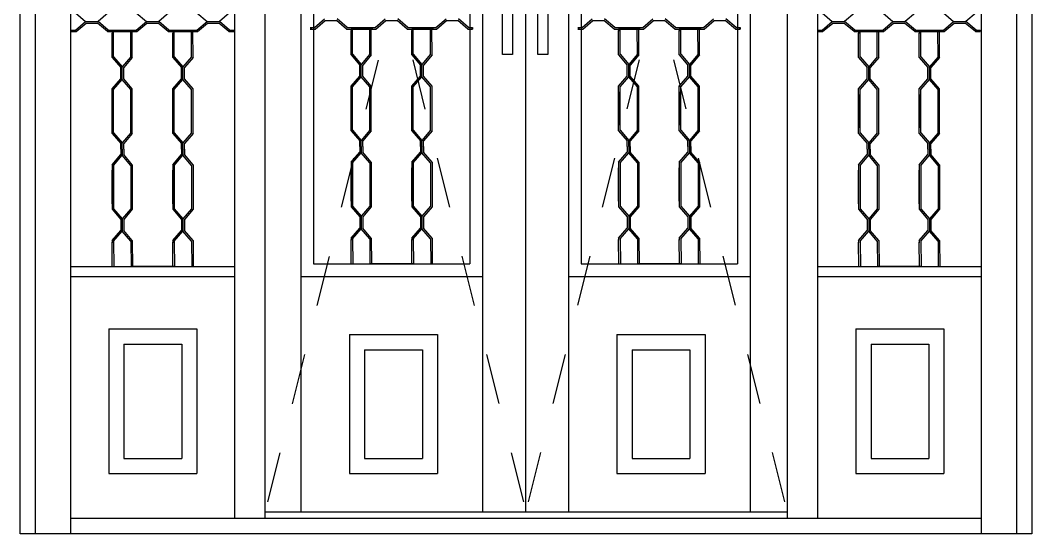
# Model space of a CAD drawing. Header units: millimetres. Extents: x 126.23 to 128.23, y 1328.67 to 1330.81.
# Drawn here: x 126.233 to 128.233, y 1328.667 to 1329.681 of the extents above; entities that cross this region are included whole.
import ezdxf

# ---------------------------------------------------------------- set-up
doc = ezdxf.new("R2010")
doc.units = ezdxf.units.MM
doc.header["$LTSCALE"] = 0.5
doc.linetypes.add('HIDDEN2', pattern=[0.1875, 0.125, -0.0625])
doc.layers.add('Gravia_Portas', color=1, linetype='Continuous')
doc.layers.add('Gravia_Portas_hidden2', color=1, linetype='HIDDEN2')

msp = doc.modelspace()

# ---------------------------------------------------------------- linework, layer by layer
at = {"layer": 'Gravia_Portas', "color": 2}
for p, q in [((126.2333, 1328.667), (126.2333, 1330.807)), ((128.2333, 1330.807), (128.2333, 1328.667)), ((128.2333, 1328.667), (126.2333, 1328.667))]:
    msp.add_line(p, q, dxfattribs=at)
at = {"layer": 'Gravia_Portas'}
for p, q in [((126.2633, 1328.667), (126.2633, 1330.807)), ((128.2033, 1330.807), (128.2033, 1328.667)), ((126.3333, 1328.667), (126.3333, 1330.767)), ((126.6573, 1328.697), (126.6573, 1330.767)), ((126.7173, 1328.697), (126.7173, 1330.767)), ((126.7883, 1330.767), (126.7883, 1328.7094)), ((127.1473, 1330.767), (127.1473, 1328.7094)), ((127.2323, 1330.767), (127.2323, 1328.7094)), ((127.3173, 1330.767), (127.3173, 1328.7094)), ((127.6763, 1330.767), (127.6763, 1328.7094)), ((127.7493, 1330.767), (127.7493, 1328.697)), ((127.8093, 1330.767), (127.8093, 1328.697)), ((128.1333, 1330.767), (128.1333, 1328.667)), ((126.8133, 1330.664), (126.8133, 1329.2)), ((127.1223, 1330.664), (127.1223, 1329.2)), ((127.3423, 1330.664), (127.3423, 1329.2)), ((127.6513, 1330.664), (127.6513, 1329.2)), ((127.1868, 1329.6136), (127.1868, 1329.7636)), ((127.2068, 1329.7636), (127.2068, 1329.6136)), ((127.2564, 1329.6136), (127.2564, 1329.7636)), ((127.2764, 1329.7636), (127.2764, 1329.6136)), ((126.3426, 1329.696), (126.3626, 1329.679)), ((126.4071, 1329.696), (126.3871, 1329.679)), ((126.4626, 1329.696), (126.4826, 1329.679)), ((126.5271, 1329.696), (126.5071, 1329.679)), ((126.5826, 1329.696), (126.6026, 1329.679)), ((126.6471, 1329.696), (126.6271, 1329.679)), ((126.8151, 1329.667), (126.8351, 1329.684)), ((126.8163, 1329.664), (126.8363, 1329.681)), ((126.8363, 1329.681), (126.8473, 1329.681)), ((126.8473, 1329.681), (126.8583, 1329.681)), ((126.8783, 1329.664), (126.8583, 1329.681)), ((126.8796, 1329.667), (126.8596, 1329.684)), ((126.9351, 1329.667), (126.9551, 1329.684)), ((126.9363, 1329.664), (126.9563, 1329.681)), ((126.9563, 1329.681), (126.9673, 1329.681)), ((126.9673, 1329.681), (126.9783, 1329.681)), ((126.9983, 1329.664), (126.9783, 1329.681)), ((126.9996, 1329.667), (126.9796, 1329.684)), ((127.0551, 1329.667), (127.0751, 1329.684)), ((127.0563, 1329.664), (127.0763, 1329.681)), ((127.0763, 1329.681), (127.0873, 1329.681)), ((127.0873, 1329.681), (127.0983, 1329.681)), ((127.1183, 1329.664), (127.0983, 1329.681)), ((127.1196, 1329.667), (127.0996, 1329.684)), ((127.3441, 1329.667), (127.3641, 1329.684)), ((127.3453, 1329.664), (127.3653, 1329.681)), ((127.3653, 1329.681), (127.3763, 1329.681)), ((127.3763, 1329.681), (127.3873, 1329.681)), ((127.4073, 1329.664), (127.3873, 1329.681)), ((127.4086, 1329.667), (127.3886, 1329.684)), ((127.4641, 1329.667), (127.4841, 1329.684)), ((127.4653, 1329.664), (127.4853, 1329.681)), ((127.4853, 1329.681), (127.4963, 1329.681)), ((127.4963, 1329.681), (127.5073, 1329.681)), ((127.5273, 1329.664), (127.5073, 1329.681)), ((127.5286, 1329.667), (127.5086, 1329.684)), ((127.5841, 1329.667), (127.6041, 1329.684)), ((127.5853, 1329.664), (127.6053, 1329.681)), ((127.6053, 1329.681), (127.6163, 1329.681)), ((127.6163, 1329.681), (127.6273, 1329.681)), ((127.6473, 1329.664), (127.6273, 1329.681)), ((127.6486, 1329.667), (127.6286, 1329.684)), ((127.8186, 1329.696), (127.8386, 1329.679)), ((127.8831, 1329.696), (127.8631, 1329.679)), ((127.9386, 1329.696), (127.9586, 1329.679)), ((128.0031, 1329.696), (127.9831, 1329.679)), ((128.0586, 1329.696), (128.0786, 1329.679)), ((128.1231, 1329.696), (128.1031, 1329.679)), ((126.3343, 1329.662), (126.3426, 1329.662)), ((126.3426, 1329.662), (126.3626, 1329.679)), ((126.3438, 1329.659), (126.3638, 1329.676)), ((126.3626, 1329.679), (126.3748, 1329.679)), ((126.3626, 1329.679), (126.3748, 1329.679)), ((126.3638, 1329.676), (126.3748, 1329.676)), ((126.3748, 1329.679), (126.3871, 1329.679)), ((126.3748, 1329.679), (126.3871, 1329.679)), ((126.3748, 1329.676), (126.3858, 1329.676)), ((126.4058, 1329.659), (126.3858, 1329.676)), ((126.4071, 1329.662), (126.3871, 1329.679)), ((126.4071, 1329.662), (126.4626, 1329.662)), ((126.4626, 1329.662), (126.4826, 1329.679)), ((126.4638, 1329.659), (126.4838, 1329.676)), ((126.4826, 1329.679), (126.4948, 1329.679)), ((126.4826, 1329.679), (126.4948, 1329.679)), ((126.4838, 1329.676), (126.4948, 1329.676)), ((126.4948, 1329.679), (126.5071, 1329.679)), ((126.4948, 1329.679), (126.5071, 1329.679)), ((126.4948, 1329.676), (126.5058, 1329.676)), ((126.5258, 1329.659), (126.5058, 1329.676)), ((126.5271, 1329.662), (126.5071, 1329.679)), ((126.5271, 1329.662), (126.5826, 1329.662)), ((126.5826, 1329.662), (126.6026, 1329.679)), ((126.5838, 1329.659), (126.6038, 1329.676)), ((126.6026, 1329.679), (126.6148, 1329.679)), ((126.6026, 1329.679), (126.6148, 1329.679)), ((126.6038, 1329.676), (126.6148, 1329.676)), ((126.6148, 1329.679), (126.6271, 1329.679)), ((126.6148, 1329.679), (126.6271, 1329.679)), ((126.6148, 1329.676), (126.6258, 1329.676)), ((126.6458, 1329.659), (126.6258, 1329.676)), ((126.6471, 1329.662), (126.6271, 1329.679)), ((126.6471, 1329.662), (126.6553, 1329.662)), ((126.6553, 1329.662), (126.6553, 1329.659)), ((126.8068, 1329.667), (126.8151, 1329.667)), ((126.8098, 1329.664), (126.8068, 1329.664)), ((126.8068, 1329.664), (126.8163, 1329.664)), ((126.8783, 1329.664), (126.9363, 1329.664)), ((126.8796, 1329.667), (126.9351, 1329.667)), ((126.9273, 1329.664), (126.8873, 1329.664)), ((126.8873, 1329.664), (126.8873, 1329.66)), ((126.8874, 1329.613), (126.8873, 1329.661)), ((126.8904, 1329.6142), (126.8903, 1329.664)), ((126.9303, 1329.664), (126.8943, 1329.664)), ((126.9244, 1329.6142), (126.9243, 1329.664)), ((126.9274, 1329.613), (126.9273, 1329.664)), ((126.9983, 1329.664), (127.0563, 1329.664)), ((126.9996, 1329.667), (127.0551, 1329.667)), ((127.0473, 1329.664), (127.0073, 1329.664)), ((127.0073, 1329.664), (127.0073, 1329.66)), ((127.0074, 1329.613), (127.0073, 1329.661)), ((127.0503, 1329.664), (127.0093, 1329.664)), ((127.0104, 1329.6142), (127.0103, 1329.664)), ((127.0444, 1329.6142), (127.0443, 1329.664)), ((127.0474, 1329.613), (127.0473, 1329.664)), ((127.1183, 1329.664), (127.1278, 1329.664)), ((127.1196, 1329.667), (127.1278, 1329.667)), ((127.1278, 1329.664), (127.1258, 1329.664)), ((127.1278, 1329.667), (127.1278, 1329.664)), ((127.3358, 1329.667), (127.3441, 1329.667)), ((127.3388, 1329.664), (127.3358, 1329.664)), ((127.3358, 1329.664), (127.3453, 1329.664)), ((127.4073, 1329.664), (127.4653, 1329.664)), ((127.4086, 1329.667), (127.4641, 1329.667)), ((127.4563, 1329.664), (127.4163, 1329.664)), ((127.4163, 1329.664), (127.4163, 1329.66)), ((127.4164, 1329.613), (127.4163, 1329.661)), ((127.4194, 1329.6142), (127.4193, 1329.664)), ((127.4593, 1329.664), (127.4233, 1329.664)), ((127.4534, 1329.6142), (127.4533, 1329.664)), ((127.4564, 1329.613), (127.4563, 1329.664)), ((127.5273, 1329.664), (127.5853, 1329.664)), ((127.5286, 1329.667), (127.5841, 1329.667)), ((127.5763, 1329.664), (127.5363, 1329.664)), ((127.5363, 1329.664), (127.5363, 1329.66)), ((127.5364, 1329.613), (127.5363, 1329.661)), ((127.5793, 1329.664), (127.5383, 1329.664)), ((127.5394, 1329.6142), (127.5393, 1329.664)), ((127.5734, 1329.6142), (127.5733, 1329.664)), ((127.5764, 1329.613), (127.5763, 1329.664)), ((127.6473, 1329.664), (127.6568, 1329.664)), ((127.6486, 1329.667), (127.6568, 1329.667)), ((127.6568, 1329.664), (127.6548, 1329.664)), ((127.6568, 1329.667), (127.6568, 1329.664)), ((127.8103, 1329.662), (127.8186, 1329.662)), ((127.8186, 1329.662), (127.8386, 1329.679)), ((127.8198, 1329.659), (127.8398, 1329.676)), ((127.8386, 1329.679), (127.8508, 1329.679)), ((127.8386, 1329.679), (127.8508, 1329.679)), ((127.8398, 1329.676), (127.8508, 1329.676)), ((127.8508, 1329.679), (127.8631, 1329.679)), ((127.8508, 1329.679), (127.8631, 1329.679)), ((127.8508, 1329.676), (127.8618, 1329.676)), ((127.8818, 1329.659), (127.8618, 1329.676)), ((127.8831, 1329.662), (127.8631, 1329.679)), ((127.8831, 1329.662), (127.9386, 1329.662)), ((127.9386, 1329.662), (127.9586, 1329.679)), ((127.9398, 1329.659), (127.9598, 1329.676)), ((127.9586, 1329.679), (127.9708, 1329.679)), ((127.9586, 1329.679), (127.9708, 1329.679)), ((127.9598, 1329.676), (127.9708, 1329.676)), ((127.9708, 1329.679), (127.9831, 1329.679)), ((127.9708, 1329.679), (127.9831, 1329.679)), ((127.9708, 1329.676), (127.9818, 1329.676)), ((128.0018, 1329.659), (127.9818, 1329.676)), ((128.0031, 1329.662), (127.9831, 1329.679)), ((128.0031, 1329.662), (128.0586, 1329.662)), ((128.0586, 1329.662), (128.0786, 1329.679)), ((128.0598, 1329.659), (128.0798, 1329.676)), ((128.0786, 1329.679), (128.0908, 1329.679)), ((128.0786, 1329.679), (128.0908, 1329.679)), ((128.0798, 1329.676), (128.0908, 1329.676)), ((128.0908, 1329.679), (128.1031, 1329.679)), ((128.0908, 1329.679), (128.1031, 1329.679)), ((128.0908, 1329.676), (128.1018, 1329.676)), ((128.1218, 1329.659), (128.1018, 1329.676)), ((128.1231, 1329.662), (128.1031, 1329.679)), ((128.1231, 1329.662), (128.1313, 1329.662)), ((128.1313, 1329.662), (128.1313, 1329.659)), ((126.3373, 1329.659), (126.3343, 1329.659)), ((126.3343, 1329.659), (126.3438, 1329.659)), ((126.4058, 1329.659), (126.4638, 1329.659)), ((126.4548, 1329.659), (126.4148, 1329.659)), ((126.4148, 1329.659), (126.4148, 1329.655)), ((126.4149, 1329.608), (126.4148, 1329.656)), ((126.4179, 1329.6092), (126.4178, 1329.659)), ((126.4578, 1329.659), (126.4218, 1329.659)), ((126.4519, 1329.6092), (126.4518, 1329.659)), ((126.4549, 1329.608), (126.4548, 1329.659)), ((126.5258, 1329.659), (126.5838, 1329.659)), ((126.5748, 1329.659), (126.5348, 1329.659)), ((126.5348, 1329.659), (126.5348, 1329.655)), ((126.5349, 1329.608), (126.5348, 1329.656)), ((126.5778, 1329.659), (126.5368, 1329.659)), ((126.5379, 1329.6092), (126.5378, 1329.659)), ((126.5719, 1329.6092), (126.5718, 1329.659)), ((126.5749, 1329.608), (126.5748, 1329.659)), ((126.6458, 1329.659), (126.6553, 1329.659)), ((126.6553, 1329.659), (126.6533, 1329.659)), ((127.8133, 1329.659), (127.8103, 1329.659)), ((127.8103, 1329.659), (127.8198, 1329.659)), ((127.8818, 1329.659), (127.9398, 1329.659)), ((127.9308, 1329.659), (127.8908, 1329.659)), ((127.8908, 1329.659), (127.8908, 1329.655)), ((127.8909, 1329.608), (127.8908, 1329.656)), ((127.8939, 1329.6092), (127.8938, 1329.659)), ((127.9338, 1329.659), (127.8978, 1329.659)), ((127.9279, 1329.6092), (127.9278, 1329.659)), ((127.9309, 1329.608), (127.9308, 1329.659)), ((128.0018, 1329.659), (128.0598, 1329.659)), ((128.0508, 1329.659), (128.0108, 1329.659)), ((128.0108, 1329.659), (128.0108, 1329.655)), ((128.0109, 1329.608), (128.0108, 1329.656)), ((128.0538, 1329.659), (128.0128, 1329.659)), ((128.0139, 1329.6092), (128.0138, 1329.659)), ((128.0479, 1329.6092), (128.0478, 1329.659)), ((128.0509, 1329.608), (128.0508, 1329.659)), ((128.1218, 1329.659), (128.1313, 1329.659)), ((128.1313, 1329.659), (128.1293, 1329.659)), ((126.4149, 1329.608), (126.4319, 1329.588)), ((126.4179, 1329.6092), (126.4349, 1329.5892)), ((126.4519, 1329.6092), (126.4349, 1329.5892)), ((126.4549, 1329.608), (126.4379, 1329.588)), ((126.5349, 1329.608), (126.5519, 1329.588)), ((126.5379, 1329.6092), (126.5549, 1329.5892)), ((126.5719, 1329.6092), (126.5549, 1329.5892)), ((126.5749, 1329.608), (126.5579, 1329.588)), ((126.8874, 1329.613), (126.9044, 1329.593)), ((126.8904, 1329.6142), (126.9074, 1329.5942)), ((126.9244, 1329.6142), (126.9074, 1329.5942)), ((126.9274, 1329.613), (126.9104, 1329.593)), ((127.0074, 1329.613), (127.0244, 1329.593)), ((127.0104, 1329.6142), (127.0274, 1329.5942)), ((127.0444, 1329.6142), (127.0274, 1329.5942)), ((127.0474, 1329.613), (127.0304, 1329.593)), ((127.2068, 1329.6136), (127.1868, 1329.6136)), ((127.2764, 1329.6136), (127.2564, 1329.6136)), ((127.4164, 1329.613), (127.4334, 1329.593)), ((127.4194, 1329.6142), (127.4364, 1329.5942)), ((127.4534, 1329.6142), (127.4364, 1329.5942)), ((127.4564, 1329.613), (127.4394, 1329.593)), ((127.5364, 1329.613), (127.5534, 1329.593)), ((127.5394, 1329.6142), (127.5564, 1329.5942)), ((127.5734, 1329.6142), (127.5564, 1329.5942)), ((127.5764, 1329.613), (127.5594, 1329.593)), ((127.8909, 1329.608), (127.9079, 1329.588)), ((127.8939, 1329.6092), (127.9109, 1329.5892)), ((127.9279, 1329.6092), (127.9109, 1329.5892)), ((127.9309, 1329.608), (127.9139, 1329.588)), ((128.0109, 1329.608), (128.0279, 1329.588)), ((128.0139, 1329.6092), (128.0309, 1329.5892)), ((128.0479, 1329.6092), (128.0309, 1329.5892)), ((128.0509, 1329.608), (128.0339, 1329.588)), ((126.4319, 1329.577), (126.4319, 1329.588)), ((126.4349, 1329.577), (126.4349, 1329.5892)), ((126.4349, 1329.577), (126.4349, 1329.5892)), ((126.4379, 1329.577), (126.4379, 1329.588)), ((126.5519, 1329.577), (126.5519, 1329.588)), ((126.5549, 1329.577), (126.5549, 1329.5892)), ((126.5549, 1329.577), (126.5549, 1329.5892)), ((126.5579, 1329.577), (126.5579, 1329.588)), ((126.9044, 1329.582), (126.9044, 1329.593)), ((126.9044, 1329.571), (126.9044, 1329.582)), ((126.9074, 1329.582), (126.9074, 1329.5942)), ((126.9074, 1329.582), (126.9074, 1329.5942)), ((126.9074, 1329.5697), (126.9074, 1329.582)), ((126.9074, 1329.5697), (126.9074, 1329.582)), ((126.9104, 1329.582), (126.9104, 1329.593)), ((126.9104, 1329.571), (126.9104, 1329.582)), ((127.0244, 1329.582), (127.0244, 1329.593)), ((127.0244, 1329.571), (127.0244, 1329.582)), ((127.0274, 1329.582), (127.0274, 1329.5942)), ((127.0274, 1329.582), (127.0274, 1329.5942)), ((127.0274, 1329.5697), (127.0274, 1329.582)), ((127.0274, 1329.5697), (127.0274, 1329.582)), ((127.0304, 1329.582), (127.0304, 1329.593)), ((127.0304, 1329.571), (127.0304, 1329.582)), ((127.4334, 1329.582), (127.4334, 1329.593)), ((127.4334, 1329.571), (127.4334, 1329.582)), ((127.4364, 1329.582), (127.4364, 1329.5942)), ((127.4364, 1329.582), (127.4364, 1329.5942)), ((127.4364, 1329.5697), (127.4364, 1329.582)), ((127.4364, 1329.5697), (127.4364, 1329.582)), ((127.4394, 1329.582), (127.4394, 1329.593)), ((127.4394, 1329.571), (127.4394, 1329.582)), ((127.5534, 1329.582), (127.5534, 1329.593)), ((127.5534, 1329.571), (127.5534, 1329.582)), ((127.5564, 1329.582), (127.5564, 1329.5942)), ((127.5564, 1329.582), (127.5564, 1329.5942)), ((127.5564, 1329.5697), (127.5564, 1329.582)), ((127.5564, 1329.5697), (127.5564, 1329.582)), ((127.5594, 1329.582), (127.5594, 1329.593)), ((127.5594, 1329.571), (127.5594, 1329.582)), ((127.9079, 1329.577), (127.9079, 1329.588)), ((127.9109, 1329.577), (127.9109, 1329.5892)), ((127.9109, 1329.577), (127.9109, 1329.5892)), ((127.9139, 1329.577), (127.9139, 1329.588)), ((128.0279, 1329.577), (128.0279, 1329.588)), ((128.0309, 1329.577), (128.0309, 1329.5892)), ((128.0309, 1329.577), (128.0309, 1329.5892)), ((128.0339, 1329.577), (128.0339, 1329.588)), ((126.4149, 1329.546), (126.4319, 1329.566)), ((126.4179, 1329.5447), (126.4349, 1329.5647)), ((126.4319, 1329.566), (126.4319, 1329.577)), ((126.4349, 1329.5647), (126.4349, 1329.577)), ((126.4349, 1329.5647), (126.4349, 1329.577)), ((126.4519, 1329.5447), (126.4349, 1329.5647)), ((126.4379, 1329.566), (126.4379, 1329.577)), ((126.4549, 1329.546), (126.4379, 1329.566)), ((126.5349, 1329.546), (126.5519, 1329.566)), ((126.5379, 1329.5447), (126.5549, 1329.5647)), ((126.5519, 1329.566), (126.5519, 1329.577)), ((126.5549, 1329.5647), (126.5549, 1329.577)), ((126.5549, 1329.5647), (126.5549, 1329.577)), ((126.5719, 1329.5447), (126.5549, 1329.5647)), ((126.5579, 1329.566), (126.5579, 1329.577)), ((126.5749, 1329.546), (126.5579, 1329.566)), ((126.8874, 1329.551), (126.9044, 1329.571)), ((126.8904, 1329.5497), (126.9074, 1329.5697)), ((126.9244, 1329.5497), (126.9074, 1329.5697)), ((126.9274, 1329.551), (126.9104, 1329.571)), ((127.0074, 1329.551), (127.0244, 1329.571)), ((127.0104, 1329.5497), (127.0274, 1329.5697)), ((127.0444, 1329.5497), (127.0274, 1329.5697)), ((127.0474, 1329.551), (127.0304, 1329.571)), ((127.4164, 1329.551), (127.4334, 1329.571)), ((127.4194, 1329.5497), (127.4364, 1329.5697)), ((127.4534, 1329.5497), (127.4364, 1329.5697)), ((127.4564, 1329.551), (127.4394, 1329.571)), ((127.5364, 1329.551), (127.5534, 1329.571)), ((127.5394, 1329.5497), (127.5564, 1329.5697)), ((127.5734, 1329.5497), (127.5564, 1329.5697)), ((127.5764, 1329.551), (127.5594, 1329.571)), ((127.8909, 1329.546), (127.9079, 1329.566)), ((127.8939, 1329.5447), (127.9109, 1329.5647)), ((127.9079, 1329.566), (127.9079, 1329.577)), ((127.9109, 1329.5647), (127.9109, 1329.577)), ((127.9109, 1329.5647), (127.9109, 1329.577)), ((127.9279, 1329.5447), (127.9109, 1329.5647)), ((127.9139, 1329.566), (127.9139, 1329.577)), ((127.9309, 1329.546), (127.9139, 1329.566)), ((128.0109, 1329.546), (128.0279, 1329.566)), ((128.0139, 1329.5447), (128.0309, 1329.5647)), ((128.0279, 1329.566), (128.0279, 1329.577)), ((128.0309, 1329.5647), (128.0309, 1329.577)), ((128.0309, 1329.5647), (128.0309, 1329.577)), ((128.0479, 1329.5447), (128.0309, 1329.5647)), ((128.0339, 1329.566), (128.0339, 1329.577)), ((128.0509, 1329.546), (128.0339, 1329.566)), ((126.4149, 1329.458), (126.4149, 1329.546)), ((126.4179, 1329.4592), (126.4179, 1329.5447)), ((126.4519, 1329.4592), (126.4519, 1329.5447)), ((126.4549, 1329.458), (126.4549, 1329.546)), ((126.5349, 1329.458), (126.5349, 1329.546)), ((126.5379, 1329.4592), (126.5379, 1329.5447)), ((126.5719, 1329.4592), (126.5719, 1329.5447)), ((126.5749, 1329.458), (126.5749, 1329.546)), ((126.8874, 1329.463), (126.8874, 1329.551)), ((126.8904, 1329.4642), (126.8904, 1329.5497)), ((126.9244, 1329.4642), (126.9244, 1329.5497)), ((126.9274, 1329.463), (126.9274, 1329.551)), ((127.0074, 1329.463), (127.0074, 1329.551)), ((127.0104, 1329.4642), (127.0104, 1329.5497)), ((127.0444, 1329.4642), (127.0444, 1329.5497)), ((127.0474, 1329.463), (127.0474, 1329.551)), ((127.4164, 1329.463), (127.4164, 1329.551)), ((127.4194, 1329.4642), (127.4194, 1329.5497)), ((127.4534, 1329.4642), (127.4534, 1329.5497)), ((127.4564, 1329.463), (127.4564, 1329.551)), ((127.5364, 1329.463), (127.5364, 1329.551)), ((127.5394, 1329.4642), (127.5394, 1329.5497)), ((127.5734, 1329.4642), (127.5734, 1329.5497)), ((127.5764, 1329.463), (127.5764, 1329.551)), ((127.8909, 1329.458), (127.8909, 1329.546)), ((127.8939, 1329.4592), (127.8939, 1329.5447)), ((127.9279, 1329.4592), (127.9279, 1329.5447)), ((127.9309, 1329.458), (127.9309, 1329.546)), ((128.0109, 1329.458), (128.0109, 1329.546)), ((128.0139, 1329.4592), (128.0139, 1329.5447)), ((128.0479, 1329.4592), (128.0479, 1329.5447)), ((128.0509, 1329.458), (128.0509, 1329.546)), ((126.4149, 1329.535), (126.4149, 1329.469)), ((126.5349, 1329.535), (126.5349, 1329.469)), ((126.8874, 1329.54), (126.8874, 1329.474)), ((127.0074, 1329.54), (127.0074, 1329.474)), ((127.4164, 1329.54), (127.4164, 1329.474)), ((127.5364, 1329.54), (127.5364, 1329.474)), ((127.8909, 1329.535), (127.8909, 1329.469)), ((128.0109, 1329.535), (128.0109, 1329.469)), ((126.8874, 1329.463), (126.9044, 1329.443)), ((126.8904, 1329.4642), (126.9074, 1329.4442)), ((126.9244, 1329.4642), (126.9074, 1329.4442)), ((126.9274, 1329.463), (126.9104, 1329.443)), ((127.0074, 1329.463), (127.0244, 1329.443)), ((127.0104, 1329.4642), (127.0274, 1329.4442)), ((127.0444, 1329.4642), (127.0274, 1329.4442)), ((127.0474, 1329.463), (127.0304, 1329.443)), ((127.4164, 1329.463), (127.4334, 1329.443)), ((127.4194, 1329.4642), (127.4364, 1329.4442)), ((127.4534, 1329.4642), (127.4364, 1329.4442)), ((127.4564, 1329.463), (127.4394, 1329.443)), ((127.5364, 1329.463), (127.5534, 1329.443)), ((127.5394, 1329.4642), (127.5564, 1329.4442)), ((127.5734, 1329.4642), (127.5564, 1329.4442)), ((127.5764, 1329.463), (127.5594, 1329.443)), ((126.4149, 1329.458), (126.4319, 1329.438)), ((126.4179, 1329.4592), (126.4349, 1329.4392)), ((126.4519, 1329.4592), (126.4349, 1329.4392)), ((126.4549, 1329.458), (126.4379, 1329.438)), ((126.5349, 1329.458), (126.5519, 1329.438)), ((126.5379, 1329.4592), (126.5549, 1329.4392)), ((126.5719, 1329.4592), (126.5549, 1329.4392)), ((126.5749, 1329.458), (126.5579, 1329.438)), ((126.9044, 1329.432), (126.9044, 1329.443)), ((126.9074, 1329.432), (126.9074, 1329.4442)), ((126.9074, 1329.432), (126.9074, 1329.4442)), ((126.9104, 1329.432), (126.9104, 1329.443)), ((127.0244, 1329.432), (127.0244, 1329.443)), ((127.0274, 1329.432), (127.0274, 1329.4442)), ((127.0274, 1329.432), (127.0274, 1329.4442)), ((127.0304, 1329.432), (127.0304, 1329.443)), ((127.4334, 1329.432), (127.4334, 1329.443)), ((127.4364, 1329.432), (127.4364, 1329.4442)), ((127.4364, 1329.432), (127.4364, 1329.4442)), ((127.4394, 1329.432), (127.4394, 1329.443)), ((127.5534, 1329.432), (127.5534, 1329.443)), ((127.5564, 1329.432), (127.5564, 1329.4442)), ((127.5564, 1329.432), (127.5564, 1329.4442)), ((127.5594, 1329.432), (127.5594, 1329.443)), ((127.8909, 1329.458), (127.9079, 1329.438)), ((127.8939, 1329.4592), (127.9109, 1329.4392)), ((127.9279, 1329.4592), (127.9109, 1329.4392)), ((127.9309, 1329.458), (127.9139, 1329.438)), ((128.0109, 1329.458), (128.0279, 1329.438)), ((128.0139, 1329.4592), (128.0309, 1329.4392)), ((128.0479, 1329.4592), (128.0309, 1329.4392)), ((128.0509, 1329.458), (128.0339, 1329.438)), ((126.4319, 1329.427), (126.4319, 1329.438)), ((126.4319, 1329.427), (126.4319, 1329.416)), ((126.4349, 1329.427), (126.4349, 1329.4392)), ((126.4349, 1329.427), (126.4349, 1329.4392)), ((126.4349, 1329.427), (126.4349, 1329.4147)), ((126.4349, 1329.427), (126.4349, 1329.4147)), ((126.4379, 1329.427), (126.4379, 1329.438)), ((126.4379, 1329.427), (126.4379, 1329.416)), ((126.5519, 1329.427), (126.5519, 1329.438)), ((126.5519, 1329.427), (126.5519, 1329.416)), ((126.5549, 1329.427), (126.5549, 1329.4392)), ((126.5549, 1329.427), (126.5549, 1329.4392)), ((126.5549, 1329.427), (126.5549, 1329.4147)), ((126.5549, 1329.427), (126.5549, 1329.4147)), ((126.5579, 1329.427), (126.5579, 1329.438)), ((126.5579, 1329.427), (126.5579, 1329.416)), ((126.8874, 1329.401), (126.9044, 1329.421)), ((126.9044, 1329.432), (126.9044, 1329.421)), ((126.9074, 1329.432), (126.9074, 1329.4197)), ((126.9074, 1329.432), (126.9074, 1329.4197)), ((126.9104, 1329.432), (126.9104, 1329.421)), ((126.9274, 1329.401), (126.9104, 1329.421)), ((127.0074, 1329.401), (127.0244, 1329.421)), ((127.0244, 1329.432), (127.0244, 1329.421)), ((127.0274, 1329.432), (127.0274, 1329.4197)), ((127.0274, 1329.432), (127.0274, 1329.4197)), ((127.0304, 1329.432), (127.0304, 1329.421)), ((127.0474, 1329.401), (127.0304, 1329.421)), ((127.4164, 1329.401), (127.4334, 1329.421)), ((127.4334, 1329.432), (127.4334, 1329.421)), ((127.4364, 1329.432), (127.4364, 1329.4197)), ((127.4364, 1329.432), (127.4364, 1329.4197)), ((127.4394, 1329.432), (127.4394, 1329.421)), ((127.4564, 1329.401), (127.4394, 1329.421)), ((127.5364, 1329.401), (127.5534, 1329.421)), ((127.5534, 1329.432), (127.5534, 1329.421)), ((127.5564, 1329.432), (127.5564, 1329.4197)), ((127.5564, 1329.432), (127.5564, 1329.4197)), ((127.5594, 1329.432), (127.5594, 1329.421)), ((127.5764, 1329.401), (127.5594, 1329.421)), ((127.9079, 1329.427), (127.9079, 1329.438)), ((127.9079, 1329.427), (127.9079, 1329.416)), ((127.9109, 1329.427), (127.9109, 1329.4392)), ((127.9109, 1329.427), (127.9109, 1329.4392)), ((127.9109, 1329.427), (127.9109, 1329.4147)), ((127.9109, 1329.427), (127.9109, 1329.4147)), ((127.9139, 1329.427), (127.9139, 1329.438)), ((127.9139, 1329.427), (127.9139, 1329.416)), ((128.0279, 1329.427), (128.0279, 1329.438)), ((128.0279, 1329.427), (128.0279, 1329.416)), ((128.0309, 1329.427), (128.0309, 1329.4392)), ((128.0309, 1329.427), (128.0309, 1329.4392)), ((128.0309, 1329.427), (128.0309, 1329.4147)), ((128.0309, 1329.427), (128.0309, 1329.4147)), ((128.0339, 1329.427), (128.0339, 1329.438)), ((128.0339, 1329.427), (128.0339, 1329.416)), ((126.4149, 1329.396), (126.4319, 1329.416)), ((126.4179, 1329.3947), (126.4349, 1329.4147)), ((126.4519, 1329.3947), (126.4349, 1329.4147)), ((126.4549, 1329.396), (126.4379, 1329.416)), ((126.5349, 1329.396), (126.5519, 1329.416)), ((126.5379, 1329.3947), (126.5549, 1329.4147)), ((126.5719, 1329.3947), (126.5549, 1329.4147)), ((126.5749, 1329.396), (126.5579, 1329.416)), ((126.8874, 1329.401), (126.8874, 1329.313)), ((126.8904, 1329.3997), (126.9074, 1329.4197)), ((126.9244, 1329.3997), (126.9074, 1329.4197)), ((126.9274, 1329.401), (126.9274, 1329.313)), ((127.0074, 1329.401), (127.0074, 1329.313)), ((127.0104, 1329.3997), (127.0274, 1329.4197)), ((127.0444, 1329.3997), (127.0274, 1329.4197)), ((127.0474, 1329.401), (127.0474, 1329.313)), ((127.4164, 1329.401), (127.4164, 1329.313)), ((127.4194, 1329.3997), (127.4364, 1329.4197)), ((127.4534, 1329.3997), (127.4364, 1329.4197)), ((127.4564, 1329.401), (127.4564, 1329.313)), ((127.5364, 1329.401), (127.5364, 1329.313)), ((127.5394, 1329.3997), (127.5564, 1329.4197)), ((127.5734, 1329.3997), (127.5564, 1329.4197)), ((127.5764, 1329.401), (127.5764, 1329.313)), ((127.8909, 1329.396), (127.9079, 1329.416)), ((127.8939, 1329.3947), (127.9109, 1329.4147)), ((127.9279, 1329.3947), (127.9109, 1329.4147)), ((127.9309, 1329.396), (127.9139, 1329.416)), ((128.0109, 1329.396), (128.0279, 1329.416)), ((128.0139, 1329.3947), (128.0309, 1329.4147)), ((128.0479, 1329.3947), (128.0309, 1329.4147)), ((128.0509, 1329.396), (128.0339, 1329.416)), ((126.4149, 1329.396), (126.4149, 1329.308)), ((126.4149, 1329.319), (126.4149, 1329.385)), ((126.4179, 1329.3947), (126.4179, 1329.3092)), ((126.4519, 1329.3947), (126.4519, 1329.3092)), ((126.4549, 1329.396), (126.4549, 1329.308)), ((126.5349, 1329.396), (126.5349, 1329.308)), ((126.5349, 1329.319), (126.5349, 1329.385)), ((126.5379, 1329.3947), (126.5379, 1329.3092)), ((126.5719, 1329.3947), (126.5719, 1329.3092)), ((126.5749, 1329.396), (126.5749, 1329.308)), ((126.8874, 1329.324), (126.8874, 1329.39)), ((126.8904, 1329.3997), (126.8904, 1329.3142)), ((126.9244, 1329.3997), (126.9244, 1329.3142)), ((127.0074, 1329.324), (127.0074, 1329.39)), ((127.0104, 1329.3997), (127.0104, 1329.3142)), ((127.0444, 1329.3997), (127.0444, 1329.3142)), ((127.4164, 1329.324), (127.4164, 1329.39)), ((127.4194, 1329.3997), (127.4194, 1329.3142)), ((127.4534, 1329.3997), (127.4534, 1329.3142)), ((127.5364, 1329.324), (127.5364, 1329.39)), ((127.5394, 1329.3997), (127.5394, 1329.3142)), ((127.5734, 1329.3997), (127.5734, 1329.3142)), ((127.8909, 1329.396), (127.8909, 1329.308)), ((127.8909, 1329.319), (127.8909, 1329.385)), ((127.8939, 1329.3947), (127.8939, 1329.3092)), ((127.9279, 1329.3947), (127.9279, 1329.3092)), ((127.9309, 1329.396), (127.9309, 1329.308)), ((128.0109, 1329.396), (128.0109, 1329.308)), ((128.0109, 1329.319), (128.0109, 1329.385)), ((128.0139, 1329.3947), (128.0139, 1329.3092)), ((128.0479, 1329.3947), (128.0479, 1329.3092)), ((128.0509, 1329.396), (128.0509, 1329.308)), ((126.4149, 1329.308), (126.4319, 1329.288)), ((126.4179, 1329.3092), (126.4349, 1329.2892)), ((126.4519, 1329.3092), (126.4349, 1329.2892)), ((126.4549, 1329.308), (126.4379, 1329.288)), ((126.5349, 1329.308), (126.5519, 1329.288)), ((126.5379, 1329.3092), (126.5549, 1329.2892)), ((126.5719, 1329.3092), (126.5549, 1329.2892)), ((126.5749, 1329.308), (126.5579, 1329.288)), ((126.8874, 1329.313), (126.9044, 1329.293)), ((126.8904, 1329.3142), (126.9074, 1329.2942)), ((126.9244, 1329.3142), (126.9074, 1329.2942)), ((126.9274, 1329.313), (126.9104, 1329.293)), ((127.0074, 1329.313), (127.0244, 1329.293)), ((127.0104, 1329.3142), (127.0274, 1329.2942)), ((127.0444, 1329.3142), (127.0274, 1329.2942)), ((127.0474, 1329.313), (127.0304, 1329.293)), ((127.4164, 1329.313), (127.4334, 1329.293)), ((127.4194, 1329.3142), (127.4364, 1329.2942)), ((127.4534, 1329.3142), (127.4364, 1329.2942)), ((127.4564, 1329.313), (127.4394, 1329.293)), ((127.5364, 1329.313), (127.5534, 1329.293)), ((127.5394, 1329.3142), (127.5564, 1329.2942)), ((127.5734, 1329.3142), (127.5564, 1329.2942)), ((127.5764, 1329.313), (127.5594, 1329.293)), ((127.8909, 1329.308), (127.9079, 1329.288)), ((127.8939, 1329.3092), (127.9109, 1329.2892)), ((127.9279, 1329.3092), (127.9109, 1329.2892)), ((127.9309, 1329.308), (127.9139, 1329.288)), ((128.0109, 1329.308), (128.0279, 1329.288)), ((128.0139, 1329.3092), (128.0309, 1329.2892)), ((128.0479, 1329.3092), (128.0309, 1329.2892)), ((128.0509, 1329.308), (128.0339, 1329.288)), ((126.4319, 1329.288), (126.4319, 1329.277)), ((126.4349, 1329.2892), (126.4349, 1329.277)), ((126.4349, 1329.2892), (126.4349, 1329.277)), ((126.4379, 1329.288), (126.4379, 1329.277)), ((126.5519, 1329.288), (126.5519, 1329.277)), ((126.5549, 1329.2892), (126.5549, 1329.277)), ((126.5549, 1329.2892), (126.5549, 1329.277)), ((126.5579, 1329.288), (126.5579, 1329.277)), ((126.9044, 1329.293), (126.9044, 1329.282)), ((126.9044, 1329.282), (126.9044, 1329.271)), ((126.9074, 1329.2942), (126.9074, 1329.282)), ((126.9074, 1329.2942), (126.9074, 1329.282)), ((126.9074, 1329.282), (126.9074, 1329.2697)), ((126.9074, 1329.282), (126.9074, 1329.2697)), ((126.9104, 1329.293), (126.9104, 1329.282)), ((126.9104, 1329.282), (126.9104, 1329.271)), ((127.0244, 1329.293), (127.0244, 1329.282)), ((127.0244, 1329.282), (127.0244, 1329.271)), ((127.0274, 1329.2942), (127.0274, 1329.282)), ((127.0274, 1329.2942), (127.0274, 1329.282)), ((127.0274, 1329.282), (127.0274, 1329.2697)), ((127.0274, 1329.282), (127.0274, 1329.2697)), ((127.0304, 1329.293), (127.0304, 1329.282)), ((127.0304, 1329.282), (127.0304, 1329.271)), ((127.4334, 1329.293), (127.4334, 1329.282)), ((127.4334, 1329.282), (127.4334, 1329.271)), ((127.4364, 1329.2942), (127.4364, 1329.282)), ((127.4364, 1329.2942), (127.4364, 1329.282)), ((127.4364, 1329.282), (127.4364, 1329.2697)), ((127.4364, 1329.282), (127.4364, 1329.2697)), ((127.4394, 1329.293), (127.4394, 1329.282)), ((127.4394, 1329.282), (127.4394, 1329.271)), ((127.5534, 1329.293), (127.5534, 1329.282)), ((127.5534, 1329.282), (127.5534, 1329.271)), ((127.5564, 1329.2942), (127.5564, 1329.282)), ((127.5564, 1329.2942), (127.5564, 1329.282)), ((127.5564, 1329.282), (127.5564, 1329.2697)), ((127.5564, 1329.282), (127.5564, 1329.2697)), ((127.5594, 1329.293), (127.5594, 1329.282)), ((127.5594, 1329.282), (127.5594, 1329.271)), ((127.9079, 1329.288), (127.9079, 1329.277)), ((127.9109, 1329.2892), (127.9109, 1329.277)), ((127.9109, 1329.2892), (127.9109, 1329.277)), ((127.9139, 1329.288), (127.9139, 1329.277)), ((128.0279, 1329.288), (128.0279, 1329.277)), ((128.0309, 1329.2892), (128.0309, 1329.277)), ((128.0309, 1329.2892), (128.0309, 1329.277)), ((128.0339, 1329.288), (128.0339, 1329.277)), ((126.4149, 1329.246), (126.4319, 1329.266)), ((126.4179, 1329.2447), (126.4349, 1329.2647)), ((126.4319, 1329.277), (126.4319, 1329.266)), ((126.4349, 1329.277), (126.4349, 1329.2647)), ((126.4349, 1329.277), (126.4349, 1329.2647)), ((126.4519, 1329.2447), (126.4349, 1329.2647)), ((126.4379, 1329.277), (126.4379, 1329.266)), ((126.4549, 1329.246), (126.4379, 1329.266)), ((126.5349, 1329.246), (126.5519, 1329.266)), ((126.5379, 1329.2447), (126.5549, 1329.2647)), ((126.5519, 1329.277), (126.5519, 1329.266)), ((126.5549, 1329.277), (126.5549, 1329.2647)), ((126.5549, 1329.277), (126.5549, 1329.2647)), ((126.5719, 1329.2447), (126.5549, 1329.2647)), ((126.5579, 1329.277), (126.5579, 1329.266)), ((126.5749, 1329.246), (126.5579, 1329.266)), ((126.8874, 1329.251), (126.9044, 1329.271)), ((126.8904, 1329.2497), (126.9074, 1329.2697)), ((126.9244, 1329.2497), (126.9074, 1329.2697)), ((126.9274, 1329.251), (126.9104, 1329.271)), ((127.0074, 1329.251), (127.0244, 1329.271)), ((127.0104, 1329.2497), (127.0274, 1329.2697)), ((127.0444, 1329.2497), (127.0274, 1329.2697)), ((127.0474, 1329.251), (127.0304, 1329.271)), ((127.4164, 1329.251), (127.4334, 1329.271)), ((127.4194, 1329.2497), (127.4364, 1329.2697)), ((127.4534, 1329.2497), (127.4364, 1329.2697)), ((127.4564, 1329.251), (127.4394, 1329.271)), ((127.5364, 1329.251), (127.5534, 1329.271)), ((127.5394, 1329.2497), (127.5564, 1329.2697)), ((127.5734, 1329.2497), (127.5564, 1329.2697)), ((127.5764, 1329.251), (127.5594, 1329.271)), ((127.8909, 1329.246), (127.9079, 1329.266)), ((127.8939, 1329.2447), (127.9109, 1329.2647)), ((127.9079, 1329.277), (127.9079, 1329.266)), ((127.9109, 1329.277), (127.9109, 1329.2647)), ((127.9109, 1329.277), (127.9109, 1329.2647)), ((127.9279, 1329.2447), (127.9109, 1329.2647)), ((127.9139, 1329.277), (127.9139, 1329.266)), ((127.9309, 1329.246), (127.9139, 1329.266)), ((128.0109, 1329.246), (128.0279, 1329.266)), ((128.0139, 1329.2447), (128.0309, 1329.2647)), ((128.0279, 1329.277), (128.0279, 1329.266)), ((128.0309, 1329.277), (128.0309, 1329.2647)), ((128.0309, 1329.277), (128.0309, 1329.2647)), ((128.0479, 1329.2447), (128.0309, 1329.2647)), ((128.0339, 1329.277), (128.0339, 1329.266)), ((128.0509, 1329.246), (128.0339, 1329.266)), ((126.4149, 1329.246), (126.4149, 1329.242)), ((126.4153, 1329.1949), (126.4149, 1329.243)), ((126.4179, 1329.2447), (126.4183, 1329.1949)), ((126.4519, 1329.2447), (126.4523, 1329.1949)), ((126.4549, 1329.246), (126.4553, 1329.1949)), ((126.5349, 1329.246), (126.5349, 1329.242)), ((126.5353, 1329.1949), (126.5349, 1329.243)), ((126.5379, 1329.2447), (126.5383, 1329.1949)), ((126.5719, 1329.2447), (126.5723, 1329.1949)), ((126.5749, 1329.246), (126.5753, 1329.1949)), ((126.8874, 1329.251), (126.8874, 1329.247)), ((126.8878, 1329.1999), (126.8874, 1329.248)), ((126.8904, 1329.2497), (126.8908, 1329.1999)), ((126.9244, 1329.2497), (126.9248, 1329.1999)), ((126.9274, 1329.251), (126.9278, 1329.1999)), ((127.0074, 1329.251), (127.0074, 1329.247)), ((127.0078, 1329.1999), (127.0074, 1329.248)), ((127.0104, 1329.2497), (127.0108, 1329.1999)), ((127.0444, 1329.2497), (127.0448, 1329.1999)), ((127.0474, 1329.251), (127.0478, 1329.1999)), ((127.4164, 1329.251), (127.4164, 1329.247)), ((127.4168, 1329.1999), (127.4164, 1329.248)), ((127.4194, 1329.2497), (127.4198, 1329.1999)), ((127.4534, 1329.2497), (127.4538, 1329.1999)), ((127.4564, 1329.251), (127.4568, 1329.1999)), ((127.5364, 1329.251), (127.5364, 1329.247)), ((127.5368, 1329.1999), (127.5364, 1329.248)), ((127.5394, 1329.2497), (127.5398, 1329.1999)), ((127.5734, 1329.2497), (127.5738, 1329.1999)), ((127.5764, 1329.251), (127.5768, 1329.1999)), ((127.8909, 1329.246), (127.8909, 1329.242)), ((127.8913, 1329.1949), (127.8909, 1329.243)), ((127.8939, 1329.2447), (127.8943, 1329.1949)), ((127.9279, 1329.2447), (127.9283, 1329.1949)), ((127.9309, 1329.246), (127.9313, 1329.1949)), ((128.0109, 1329.246), (128.0109, 1329.242)), ((128.0113, 1329.1949), (128.0109, 1329.243)), ((128.0139, 1329.2447), (128.0143, 1329.1949)), ((128.0479, 1329.2447), (128.0483, 1329.1949)), ((128.0509, 1329.246), (128.0513, 1329.1949)), ((126.3333, 1329.195), (126.6573, 1329.195)), ((126.5383, 1329.195), (126.4523, 1329.195)), ((126.4553, 1329.1949), (126.4523, 1329.1949)), ((126.5383, 1329.1949), (126.5353, 1329.1949)), ((126.8133, 1329.2), (127.1223, 1329.2)), ((127.0108, 1329.2), (126.9248, 1329.2)), ((126.9278, 1329.1999), (126.9248, 1329.1999)), ((127.0108, 1329.1999), (127.0078, 1329.1999)), ((127.3423, 1329.2), (127.6513, 1329.2)), ((127.5398, 1329.2), (127.4538, 1329.2)), ((127.4568, 1329.1999), (127.4538, 1329.1999)), ((127.5398, 1329.1999), (127.5368, 1329.1999)), ((127.8093, 1329.195), (128.1333, 1329.195)), ((128.0143, 1329.195), (127.9283, 1329.195)), ((127.9313, 1329.1949), (127.9283, 1329.1949)), ((128.0143, 1329.1949), (128.0113, 1329.1949)), ((126.3333, 1329.175), (126.6573, 1329.175)), ((126.7883, 1329.175), (127.1473, 1329.175)), ((127.3173, 1329.175), (127.6763, 1329.175)), ((127.8093, 1329.175), (128.1333, 1329.175)), ((126.4084, 1329.0718), (126.5827, 1329.0718)), ((126.4084, 1329.0718), (126.4084, 1328.7858)), ((126.5827, 1329.0718), (126.5827, 1328.7858)), ((126.884, 1329.0605), (127.0584, 1329.0605)), ((126.884, 1329.0605), (126.884, 1328.7858)), ((127.0584, 1329.0605), (127.0584, 1328.7858)), ((127.413, 1329.0605), (127.413, 1328.7858)), ((127.413, 1329.0605), (127.5874, 1329.0605)), ((127.5874, 1329.0605), (127.5874, 1328.7858)), ((127.8854, 1329.0718), (127.8854, 1328.7858)), ((127.8854, 1329.0718), (128.0597, 1329.0718)), ((128.0597, 1329.0718), (128.0597, 1328.7858)), ((126.4384, 1329.0418), (126.4384, 1328.8158)), ((126.4384, 1329.0418), (126.5527, 1329.0418)), ((126.5527, 1329.0418), (126.5527, 1328.8158)), ((127.9154, 1329.0418), (128.0297, 1329.0418)), ((127.9154, 1329.0418), (127.9154, 1328.8158)), ((128.0297, 1329.0418), (128.0297, 1328.8158)), ((126.914, 1329.0305), (127.0284, 1329.0305)), ((126.914, 1329.0305), (126.914, 1328.8158)), ((127.0284, 1329.0305), (127.0284, 1328.8158)), ((127.443, 1329.0305), (127.443, 1328.8158)), ((127.443, 1329.0305), (127.5574, 1329.0305)), ((127.5574, 1329.0305), (127.5574, 1328.8158)), ((126.4384, 1328.8158), (126.5527, 1328.8158)), ((126.914, 1328.8158), (127.0284, 1328.8158)), ((127.443, 1328.8158), (127.5574, 1328.8158)), ((127.9154, 1328.8158), (128.0297, 1328.8158)), ((126.4084, 1328.7858), (126.5827, 1328.7858)), ((126.884, 1328.7858), (127.0584, 1328.7858)), ((127.413, 1328.7858), (127.5874, 1328.7858)), ((127.8854, 1328.7858), (128.0597, 1328.7858)), ((127.7493, 1328.7094), (126.7173, 1328.7094)), ((128.1333, 1328.697), (126.3333, 1328.697))]:
    msp.add_line(p, q, dxfattribs=at)
at = {"layer": 'Gravia_Portas_hidden2'}
for p, q in [((127.2323, 1330.767), (126.7173, 1328.7094)), ((126.7173, 1330.767), (127.2333, 1328.7094)), ((127.7493, 1330.767), (127.2323, 1328.7094)), ((127.2323, 1330.767), (127.7493, 1328.7094))]:
    msp.add_line(p, q, dxfattribs=at)

doc.saveas('drawing.dxf')
